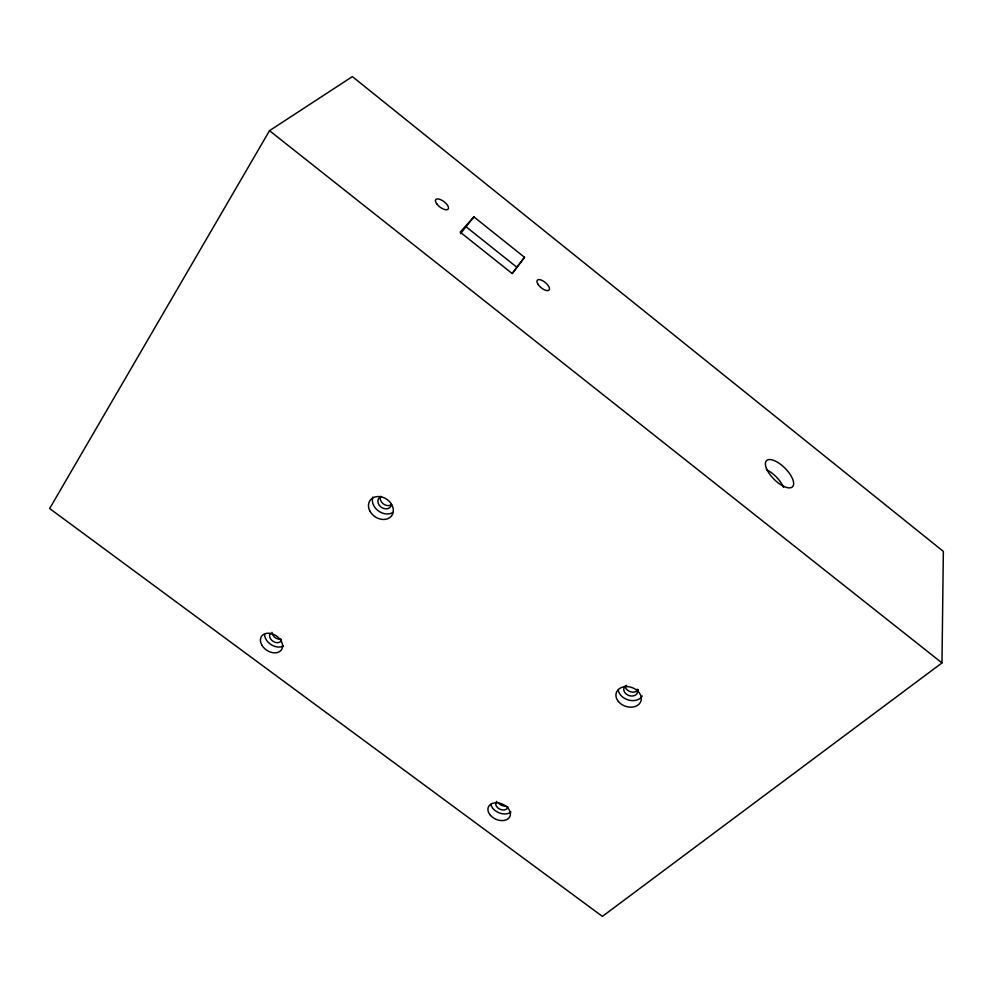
<?xml version="1.0" encoding="UTF-8"?>
<svg xmlns="http://www.w3.org/2000/svg" width="993" height="993" viewBox="0 0 993 993"><rect width="100%" height="100%" fill="white"/><g stroke="black" fill="none" stroke-linecap="round" stroke-linejoin="round"><path stroke-width="1.49" d="M941.985 662.914L943.35 551.4L352.366 76.61L269.5 130.691L49.65 508.528L602.391 916.39L941.985 662.914L269.5 130.691M460.516 233.69L473.884 216.871L524.503 257.311L512.276 273.621L460.156 232.114L473.884 216.871M512.4 273.112L524.503 257.311M466.462 227.074L516.807 267.216M393.029 512.4A13.157 10.476 34.5 0 1 378.085 510.712A13.157 10.476 34.5 0 1 372.859 497.021M391.465 504.171A7.236 5.759 34.5 0 1 381.027 507.075A7.236 5.759 34.5 0 1 381.486 496.55M642.31 695.944A12.921 9.905 19.3 0 1 628.941 700.152A12.921 9.905 19.3 0 1 618.192 689.936M637.146 689.179A7.112 5.449 19.3 0 1 633.844 695.783A7.112 5.449 19.3 0 1 624.808 692.543A7.112 5.449 19.3 0 1 626.509 685.381M510.973 811.914A11.693 8.242 23.8 0 1 499.392 812.982A11.693 8.242 23.8 0 1 490.815 804.367M507.957 806.775A6.43 4.531 23.8 0 1 499.715 809.121A6.43 4.531 23.8 0 1 496.773 801.376M766.472 469.652A18.333 7.894 45.2 0 1 783.489 487.364M505.983 805.981A6.405 4.531 23.8 0 1 498.709 803.263M638.3 689.564A7.075 5.437 19.3 0 1 630.965 691.885A7.075 5.437 19.3 0 1 625.081 686.275M391.49 504.754A7.212 5.759 34.5 0 1 383.286 503.836A7.212 5.759 34.5 0 1 380.443 496.314M281.081 639.132A6.554 4.742 33.9 0 1 271.983 632.38M281.466 640.162A6.579 4.742 33.9 0 1 273.323 641.49A6.579 4.742 33.9 0 1 270.319 633.422M283.427 645.922A11.953 8.627 33.9 0 1 271.474 644.879A11.953 8.627 33.9 0 1 264.585 634.539M369.868 511.01A13.244 10.513 34.5 0 0 391.391 516.075A13.244 10.513 34.5 0 0 381.436 496.922A13.244 10.513 34.5 0 0 369.868 511.01M261.941 645.251A12.028 8.639 33.9 0 0 281.143 650.229A12.028 8.639 33.9 0 0 271.474 633.658A12.028 8.639 33.9 0 0 261.941 645.251M490.505 815.427A11.755 8.254 23.8 0 0 509.732 816.842A11.755 8.254 23.8 0 0 497.282 802.816A11.755 8.254 23.8 0 0 490.505 815.427M618.44 701.555A13.008 9.93 19.4 0 0 640.286 702.51A13.008 9.93 19.4 0 0 627.142 686.585A13.008 9.93 19.4 0 0 618.44 701.555M537.647 283.713A7.671 3.351 39.6 0 0 548.521 290.428A7.671 3.351 39.6 0 0 543.469 281.168A7.671 3.351 39.6 0 0 537.647 283.713M436.858 204.024A7.832 3.389 37.2 0 0 448.091 209.2A7.832 3.389 37.2 0 0 440.954 199.779A7.832 3.389 37.2 0 0 436.858 204.024M766.472 468.535A18.445 7.807 45.1 0 0 790.763 487.737A18.445 7.807 45.1 0 0 781.292 464.861A18.445 7.807 45.1 0 0 766.472 468.535"/></g></svg>
